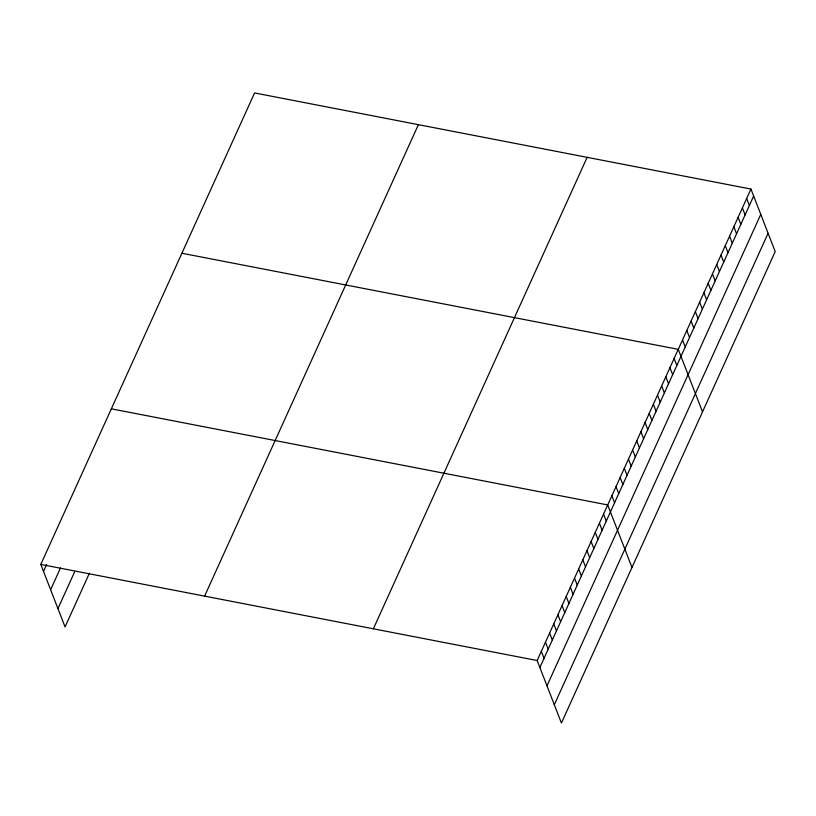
<?xml version="1.0" encoding="UTF-8"?>
<svg xmlns="http://www.w3.org/2000/svg" width="816" height="816" viewBox="0 0 816 816"><rect width="100%" height="100%" fill="white"/><g stroke="black" fill="none" stroke-linecap="round" stroke-linejoin="round"><path stroke-width="1.22" d="M89.434 573.179L65.056 626.943L40.8 564.407L254.582 92.942L750.944 189.057L775.2 251.593L561.418 723.058L537.163 660.521L750.944 189.057M43.513 571.404L46.624 564.539M50.623 589.733L60.476 567.997M57.946 608.614L74.552 572.006M204.602 596.119L418.384 124.664M373.361 628.799L587.143 157.335M539.876 667.508L753.658 196.054M546.985 685.838L760.767 214.384M554.309 704.728L768.091 233.264M181.897 253.246L678.259 349.35L702.515 411.886M111.343 408.826L607.706 504.931L631.972 567.477M40.8 564.407L537.163 660.521M746.671 198.482L749.384 205.479M742.397 207.917L745.11 214.914M738.113 217.342L740.826 224.339M733.839 226.777L736.552 233.764M729.565 236.201L732.278 243.199M725.291 245.626L728.005 252.623M721.018 255.061L723.731 262.058M716.734 264.486L719.447 271.483M712.46 273.921L715.173 280.918M708.186 283.346L710.899 290.343M703.912 292.781L706.625 299.768M699.638 302.206L702.352 309.203M695.365 311.641L698.078 318.628M691.081 321.065L693.794 328.063M686.807 330.49L689.52 337.487M682.533 339.925L685.246 346.922M674.108 358.51L676.821 365.497M669.956 367.659L672.67 374.656M665.805 376.808L668.518 383.806M661.654 385.958L664.367 392.955M657.512 395.107L660.226 402.104M653.361 404.267L656.074 411.264M649.21 413.416L651.923 420.413M645.058 422.566L647.771 429.563M640.907 431.715L643.62 438.712M636.755 440.875L639.469 447.872M632.614 450.024L635.327 457.021M628.463 459.173L631.176 466.171M624.311 468.323L627.025 475.32M620.16 477.482L622.873 484.469M616.009 486.632L618.722 493.629M611.857 495.781L614.57 502.778M603.565 514.09L606.278 521.077M599.413 523.24L602.126 530.237M595.262 532.389L597.975 539.386M591.11 541.538L593.824 548.536M586.959 550.698L589.672 557.685M582.808 559.847L585.521 566.845M578.656 568.997L581.369 575.994M574.515 578.146L577.228 585.143M570.364 587.306L573.077 594.293M566.212 596.455L568.925 603.452M562.061 605.605L564.774 612.602M557.909 614.754L560.623 621.751M553.758 623.914L556.471 630.901M549.617 633.063L552.33 640.06M545.465 642.212L548.179 649.21M541.314 651.362L544.027 658.359"/></g></svg>
